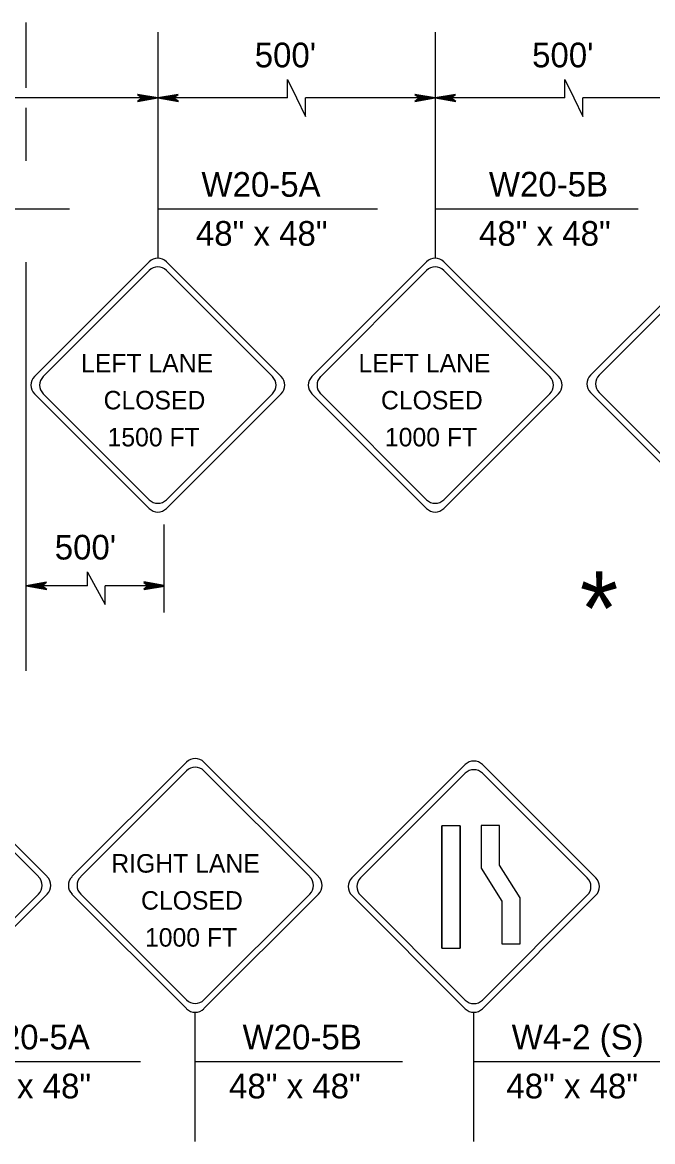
# Model space of a CAD drawing. Extents: x 499945 to 500993, y 499985 to 500645.
# Drawn here: x 500182.8 to 500285, y 500232.8 to 500414.2 of the extents above; entities that cross this region are included whole.
import ezdxf

# ---------------------------------------------------------------- set-up
doc = ezdxf.new("R2010")
doc.units = 0
for name, color, linetype in [('1', 7, 'Continuous'), ('24', 7, 'Continuous'), ('39', 7, 'Continuous'), ('5', 7, 'Continuous'), ('56', 7, 'Continuous'), ('60', 7, 'Continuous')]:
    doc.layers.add(name, color=color, linetype=linetype)

msp = doc.modelspace()

# ---------------------------------------------------------------- linework, layer by layer
at = {"layer": '1'}
for p, q in [((500183.42, 500403.6), (500183.42, 500414.23)), ((500204.75, 500412.65), (500204.75, 500375.99)), ((500249.72, 500412.65), (500249.72, 500375.99)), ((500225.79, 500401.97), (500225.79, 500404.97)), ((500225.79, 500404.97), (500227.24, 500401.97)), ((500270.76, 500401.97), (500270.76, 500404.97)), ((500270.76, 500404.97), (500272.2, 500401.97)), ((500204.75, 500401.97), (500181.21, 500401.97)), ((500225.79, 500401.97), (500204.75, 500401.97)), ((500227.24, 500401.97), (500228.68, 500398.97)), ((500249.72, 500401.97), (500228.68, 500401.97)), ((500228.68, 500398.97), (500228.68, 500401.97)), ((500270.76, 500401.97), (500249.72, 500401.97)), ((500272.2, 500401.97), (500273.64, 500398.97)), ((500294.68, 500401.97), (500273.64, 500401.97)), ((500273.64, 500398.97), (500273.64, 500401.97)), ((500183.42, 500391.78), (500183.42, 500400.38)), ((500154.79, 500383.99), (500190.42, 500383.99)), ((500204.75, 500383.99), (500240.39, 500383.99)), ((500249.72, 500383.99), (500282.61, 500383.99)), ((500183.42, 500309.1), (500183.42, 500375.34)), ((500205.8, 500319.4), (500205.8, 500332.81)), ((500205.8, 500318.55), (500205.8, 500332.81)), ((500193.33, 500322.88), (500193.37, 500325.18)), ((500193.37, 500325.12), (500196.21, 500319.88)), ((500193.33, 500322.88), (500183.42, 500322.88)), ((500205.8, 500322.88), (500196.21, 500322.88)), ((500196.21, 500319.88), (500196.21, 500322.88)), ((500210.82, 500232.78), (500210.82, 500253.75)), ((500255.99, 500232.78), (500255.99, 500253.75))]:
    msp.add_line(p, q, dxfattribs=at)
at = {"layer": '24'}
for points in [[(500204.75, 500401.97), (500201.43, 500402.56), (500202.22, 500401.97), (500201.45, 500401.39), (500204.75, 500401.97), (500204.53, 500401.96), (500201.52, 500402.52), (500202.28, 500401.96), (500201.58, 500401.44), (500204.41, 500401.95), (500204.3, 500401.97), (500201.72, 500402.43), (500202.3, 500401.96), (500201.71, 500401.51), (500204.25, 500401.97), (500204.14, 500401.95), (500201.89, 500402.36), (500202.32, 500401.97), (500201.88, 500401.57), (500203.82, 500401.95), (500203.63, 500401.95), (500202.05, 500402.28), (500202.36, 500401.98), (500202.03, 500401.65), (500203.6, 500401.97), (500203.42, 500401.98), (500202.23, 500402.18), (500202.46, 500401.95), (500202.22, 500401.73), (500203.26, 500401.97), (500203.09, 500401.99), (500202.38, 500402.12), (500202.5, 500401.96), (500202.3, 500401.79), (500203, 500401.97), (500202.54, 500402.08), (500202.61, 500401.95), (500202.4, 500401.83), (500202.89, 500401.95), (500202.58, 500402.03), (500202.71, 500401.93), (500202.56, 500401.87), (500202.71, 500401.96), (500202.63, 500401.98)], [(500204.75, 500401.97), (500208.08, 500401.38), (500207.28, 500401.97), (500208.06, 500402.55), (500204.75, 500401.97), (500204.97, 500401.98), (500207.98, 500401.43), (500207.22, 500401.98), (500207.92, 500402.5), (500205.09, 500401.99), (500205.2, 500401.97), (500207.78, 500401.51), (500207.2, 500401.98), (500207.8, 500402.43), (500205.25, 500401.97), (500205.36, 500401.99), (500207.62, 500401.58), (500207.18, 500401.97), (500207.63, 500402.38), (500205.68, 500401.99), (500205.87, 500401.99), (500207.45, 500401.66), (500207.14, 500401.96), (500207.47, 500402.29), (500205.91, 500401.97), (500206.08, 500401.96), (500207.27, 500401.76), (500207.04, 500401.99), (500207.29, 500402.22), (500206.25, 500401.97), (500206.41, 500401.95), (500207.13, 500401.82), (500207.01, 500401.98), (500207.2, 500402.16), (500206.5, 500401.97), (500206.97, 500401.86), (500206.9, 500401.99), (500207.1, 500402.11), (500206.62, 500401.99), (500206.92, 500401.91), (500206.79, 500402.01), (500206.94, 500402.07), (500206.8, 500401.98), (500206.87, 500401.96)], [(500249.72, 500401.97), (500246.39, 500402.56), (500247.19, 500401.97), (500246.41, 500401.39), (500249.72, 500401.97), (500249.5, 500401.96), (500246.49, 500402.52), (500247.25, 500401.96), (500246.55, 500401.44), (500249.38, 500401.95), (500249.27, 500401.97), (500246.69, 500402.43), (500247.27, 500401.96), (500246.67, 500401.51), (500249.22, 500401.97), (500249.11, 500401.95), (500246.85, 500402.36), (500247.29, 500401.97), (500246.84, 500401.57), (500248.79, 500401.95), (500248.6, 500401.95), (500247.02, 500402.28), (500247.33, 500401.98), (500247, 500401.65), (500248.56, 500401.97), (500248.39, 500401.98), (500247.2, 500402.18), (500247.43, 500401.95), (500247.18, 500401.73), (500248.22, 500401.97), (500248.06, 500401.99), (500247.34, 500402.12), (500247.46, 500401.96), (500247.27, 500401.79), (500247.97, 500401.97), (500247.5, 500402.08), (500247.57, 500401.95), (500247.37, 500401.83), (500247.85, 500401.95), (500247.55, 500402.03), (500247.68, 500401.93), (500247.53, 500401.87), (500247.67, 500401.96), (500247.6, 500401.98)], [(500249.72, 500401.97), (500253.04, 500401.38), (500252.25, 500401.97), (500253.02, 500402.55), (500249.72, 500401.97), (500249.94, 500401.98), (500252.95, 500401.43), (500252.19, 500401.98), (500252.89, 500402.5), (500250.06, 500401.99), (500250.17, 500401.97), (500252.75, 500401.51), (500252.17, 500401.98), (500252.76, 500402.43), (500250.22, 500401.97), (500250.33, 500401.99), (500252.58, 500401.58), (500252.15, 500401.97), (500252.59, 500402.38), (500250.65, 500401.99), (500250.84, 500401.99), (500252.42, 500401.66), (500252.11, 500401.96), (500252.44, 500402.29), (500250.87, 500401.97), (500251.05, 500401.96), (500252.24, 500401.76), (500252.01, 500401.99), (500252.25, 500402.22), (500251.21, 500401.97), (500251.38, 500401.95), (500252.09, 500401.82), (500251.98, 500401.98), (500252.17, 500402.16), (500251.47, 500401.97), (500251.93, 500401.86), (500251.86, 500401.99), (500252.07, 500402.11), (500251.58, 500401.99), (500251.89, 500401.91), (500251.76, 500402.01), (500251.91, 500402.07), (500251.76, 500401.98), (500251.84, 500401.96)], [(500183.41, 500322.9), (500186.74, 500322.31), (500185.94, 500322.9), (500186.72, 500323.48), (500183.41, 500322.9), (500183.63, 500322.91), (500186.64, 500322.36), (500185.88, 500322.91), (500186.58, 500323.44), (500183.75, 500322.92), (500183.86, 500322.9), (500186.44, 500322.44), (500185.86, 500322.91), (500186.46, 500323.36), (500183.91, 500322.9), (500184.02, 500322.92), (500186.28, 500322.51), (500185.84, 500322.9), (500186.29, 500323.31), (500184.35, 500322.92), (500184.53, 500322.92), (500186.11, 500322.6), (500185.8, 500322.89), (500186.13, 500323.22), (500184.57, 500322.9), (500184.74, 500322.89), (500185.93, 500322.69), (500185.7, 500322.92), (500185.95, 500323.15), (500184.91, 500322.9), (500185.07, 500322.89), (500185.79, 500322.75), (500185.67, 500322.91), (500185.86, 500323.09), (500185.16, 500322.9), (500185.63, 500322.79), (500185.56, 500322.92), (500185.76, 500323.05), (500185.28, 500322.92), (500185.58, 500322.84), (500185.46, 500322.94), (500185.6, 500323), (500185.46, 500322.91), (500185.53, 500322.89)], [(500205.78, 500322.92), (500202.46, 500323.51), (500203.25, 500322.92), (500202.47, 500322.35), (500205.78, 500322.92), (500205.56, 500322.92), (500202.55, 500323.47), (500203.31, 500322.92), (500202.61, 500322.39), (500205.44, 500322.91), (500205.33, 500322.92), (500202.75, 500323.38), (500203.33, 500322.92), (500202.73, 500322.47), (500205.28, 500322.92), (500205.17, 500322.91), (500202.91, 500323.31), (500203.35, 500322.92), (500202.91, 500322.52), (500204.85, 500322.91), (500204.66, 500322.91), (500203.08, 500323.23), (500203.39, 500322.93), (500203.06, 500322.6), (500204.63, 500322.92), (500204.45, 500322.93), (500203.26, 500323.14), (500203.49, 500322.91), (500203.24, 500322.68), (500204.29, 500322.92), (500204.12, 500322.94), (500203.41, 500323.08), (500203.52, 500322.92), (500203.33, 500322.74), (500204.03, 500322.92), (500203.57, 500323.03), (500203.63, 500322.91), (500203.43, 500322.78), (500203.92, 500322.91), (500203.61, 500322.98), (500203.74, 500322.88), (500203.59, 500322.82), (500203.74, 500322.92), (500203.66, 500322.93)], [(500205.82, 500322.85), (500202.49, 500323.44), (500203.29, 500322.85), (500202.51, 500322.27), (500205.82, 500322.85), (500205.6, 500322.84), (500202.59, 500323.39), (500203.35, 500322.84), (500202.64, 500322.32), (500205.48, 500322.83), (500205.37, 500322.85), (500202.79, 500323.31), (500203.37, 500322.84), (500202.77, 500322.39), (500205.32, 500322.85), (500205.21, 500322.83), (500202.95, 500323.24), (500203.39, 500322.85), (500202.94, 500322.44), (500204.88, 500322.83), (500204.7, 500322.83), (500203.12, 500323.16), (500203.43, 500322.86), (500203.1, 500322.53), (500204.66, 500322.85), (500204.49, 500322.86), (500203.3, 500323.06), (500203.53, 500322.83), (500203.28, 500322.61), (500204.32, 500322.85), (500204.16, 500322.87), (500203.44, 500323), (500203.56, 500322.84), (500203.37, 500322.67), (500204.07, 500322.85), (500203.6, 500322.96), (500203.67, 500322.83), (500203.47, 500322.71), (500203.95, 500322.83), (500203.65, 500322.91), (500203.77, 500322.81), (500203.63, 500322.75), (500203.77, 500322.84), (500203.7, 500322.86)]]:
    msp.add_lwpolyline(points, dxfattribs=at)
at = {"layer": '5'}
for p, q in [((500166.82, 500245.76), (500201.93, 500245.76)), ((500210.82, 500245.76), (500244.41, 500245.76)), ((500255.99, 500245.76), (500289.68, 500245.76))]:
    msp.add_line(p, q, dxfattribs=at)
at = {"layer": '56'}
for p, q in [((500184.77, 500356.84), (500203.34, 500375.41)), ((500206.17, 500375.41), (500224.74, 500356.84)), ((500229.73, 500356.84), (500248.3, 500375.41)), ((500251.13, 500375.41), (500269.7, 500356.84)), ((500293.28, 500375.41), (500274.9, 500357.03)), ((500186.18, 500356.84), (500203.34, 500374)), ((500206.17, 500374), (500223.32, 500356.84)), ((500231.15, 500356.84), (500248.3, 500374)), ((500251.13, 500374), (500268.29, 500356.84)), ((500293.28, 500374.02), (500276.3, 500357.03)), ((500293.28, 500335.84), (500274.9, 500354.23)), ((500293.28, 500337.24), (500276.3, 500354.23)), ((500184.77, 500354.01), (500203.34, 500335.44)), ((500186.18, 500354.01), (500203.34, 500336.85)), ((500206.17, 500336.85), (500223.32, 500354.01)), ((500206.17, 500335.44), (500224.74, 500354.01)), ((500229.73, 500354.01), (500248.3, 500335.44)), ((500231.15, 500354.01), (500248.3, 500336.85)), ((500251.13, 500336.85), (500268.29, 500354.01)), ((500251.13, 500335.44), (500269.7, 500354.01)), ((500168.24, 500294.31), (500186.81, 500275.74)), ((500168.24, 500292.9), (500185.4, 500275.74)), ((500190.83, 500275.74), (500209.4, 500294.31)), ((500192.25, 500275.74), (500209.4, 500292.9)), ((500212.23, 500294.31), (500230.8, 500275.74)), ((500212.23, 500292.9), (500229.39, 500275.74)), ((500236.2, 500275.52), (500254.59, 500293.9)), ((500257.39, 500293.9), (500275.77, 500275.52)), ((500237.6, 500275.52), (500254.59, 500292.5)), ((500257.39, 500292.5), (500274.37, 500275.52)), ((500168.24, 500255.75), (500185.4, 500272.91)), ((500168.24, 500254.34), (500186.81, 500272.91)), ((500190.83, 500272.91), (500209.4, 500254.34)), ((500192.25, 500272.91), (500209.4, 500255.75)), ((500212.23, 500255.75), (500229.39, 500272.91)), ((500212.23, 500254.34), (500230.8, 500272.91)), ((500236.2, 500272.72), (500254.59, 500254.33)), ((500237.6, 500272.72), (500254.59, 500255.73)), ((500257.39, 500255.73), (500274.37, 500272.72)), ((500257.39, 500254.33), (500275.77, 500272.72))]:
    msp.add_line(p, q, dxfattribs=at)
for centre, radius, start, end in [((500204.75, 500374), 2, 45, 135), ((500249.72, 500374), 2, 45, 135), ((500204.75, 500372.58), 2, 45, 135), ((500249.72, 500372.58), 2, 45, 135), ((500186.18, 500355.42), 2, 135, 225), ((500187.59, 500355.42), 2, 135, 225), ((500221.91, 500355.42), 2, 315, 45), ((500223.32, 500355.42), 2, 315, 45), ((500231.15, 500355.42), 2, 135, 225), ((500232.56, 500355.42), 2, 135, 225), ((500266.88, 500355.42), 2, 315, 45), ((500268.29, 500355.42), 2, 315, 45), ((500276.3, 500355.63), 1.98, 135, 225), ((500277.7, 500355.63), 1.98, 135, 225), ((500204.75, 500338.26), 2, 225, 315), ((500249.72, 500338.26), 2, 225, 315), ((500204.75, 500336.85), 2, 225, 315), ((500249.72, 500336.85), 2, 225, 315), ((500210.82, 500292.9), 2, 45, 135), ((500255.99, 500292.5), 1.98, 45, 135), ((500210.82, 500291.48), 2, 45, 135), ((500255.99, 500291.1), 1.98, 45, 135), ((500183.98, 500274.32), 2, 315, 45), ((500185.4, 500274.32), 2, 315, 45), ((500192.25, 500274.32), 2, 135, 225), ((500193.66, 500274.32), 2, 135, 225), ((500227.98, 500274.32), 2, 315, 45), ((500229.39, 500274.32), 2, 315, 45), ((500237.6, 500274.12), 1.98, 135, 225), ((500239, 500274.12), 1.98, 135, 225), ((500272.98, 500274.12), 1.98, 315, 45), ((500274.37, 500274.12), 1.98, 315, 45), ((500210.82, 500257.17), 2, 225, 315), ((500255.99, 500257.13), 1.98, 225, 315), ((500210.82, 500255.75), 2, 225, 315), ((500255.99, 500255.73), 1.98, 225, 315)]:
    msp.add_arc(centre, radius, start, end, dxfattribs=at)
at = {"layer": '60'}
for p, q in [((500204.75, 500375.99), (500204.75, 500375.99)), ((500249.72, 500375.99), (500249.72, 500375.99)), ((500204.75, 500334.85), (500204.75, 500334.85)), ((500249.72, 500334.85), (500249.72, 500334.85)), ((500210.82, 500294.89), (500210.82, 500294.89)), ((500255.99, 500294.48), (500255.99, 500294.48)), ((500210.82, 500253.75), (500210.82, 500253.75)), ((500255.99, 500253.75), (500255.99, 500253.75))]:
    msp.add_line(p, q, dxfattribs=at)
for points in [[(500250.8, 500283.96), (500250.8, 500264.17), (500250.8, 500264.17), (500250.8, 500283.96)], [(500250.8, 500283.96), (500250.8, 500264.17), (500253.77, 500264.17), (500253.77, 500283.96)], [(500253.77, 500264.17), (500253.77, 500283.96), (500253.77, 500283.96), (500253.77, 500264.17)], [(500257.15, 500284.03), (500257.15, 500277.1), (500260.54, 500271.77), (500260.54, 500264.84), (500263.51, 500264.84), (500263.51, 500272.29), (500260.12, 500277.62), (500260.12, 500284.03)]]:
    msp.add_lwpolyline(points, close=True, dxfattribs=at)

# ---------------------------------------------------------------- texts
at = {"layer": '1'}
for s, height, p in [("500'", 4, (500220.46, 500406.94)), ("500'", 4, (500265.43, 500406.94)), ('W20-5A', 4, (500211.82, 500385.96)), ('W20-5B', 4, (500258.42, 500386)), ('48" x 48"', 4, (500210.92, 500378.02)), ('48" x 48"', 4, (500256.83, 500378.02)), ("500'", 4, (500188.04, 500327.15)), ('*', 11.99, (500273.17, 500313.25)), ('W20-5A', 4, (500174.41, 500247.73)), ('W20-5B', 4, (500218.49, 500247.73)), ('W4-2 (S)', 4, (500262.12, 500247.73)), ('48" x 48"', 4, (500172.59, 500239.79)), ('48" x 48"', 4, (500216.3, 500239.79)), ('48" x 48"', 4, (500261.26, 500239.79))]:
    msp.add_text(s, height=height, dxfattribs=at).set_placement(p)
at = {"layer": '39'}
for s, p in [('LEFT LANE', (500192.31, 500357.49)), ('LEFT LANE', (500237.28, 500357.49)), ('CLOSED', (500195.96, 500351.49)), ('CLOSED', (500240.93, 500351.49)), ('1500 FT', (500196.6, 500345.49)), ('1000 FT', (500241.57, 500345.49)), ('RIGHT LANE', (500197.21, 500276.39)), ('CLOSED', (500202.03, 500270.39)), ('1000 FT', (500202.67, 500264.39))]:
    msp.add_text(s, height=3, dxfattribs=at).set_placement(p)

doc.saveas('drawing.dxf')
